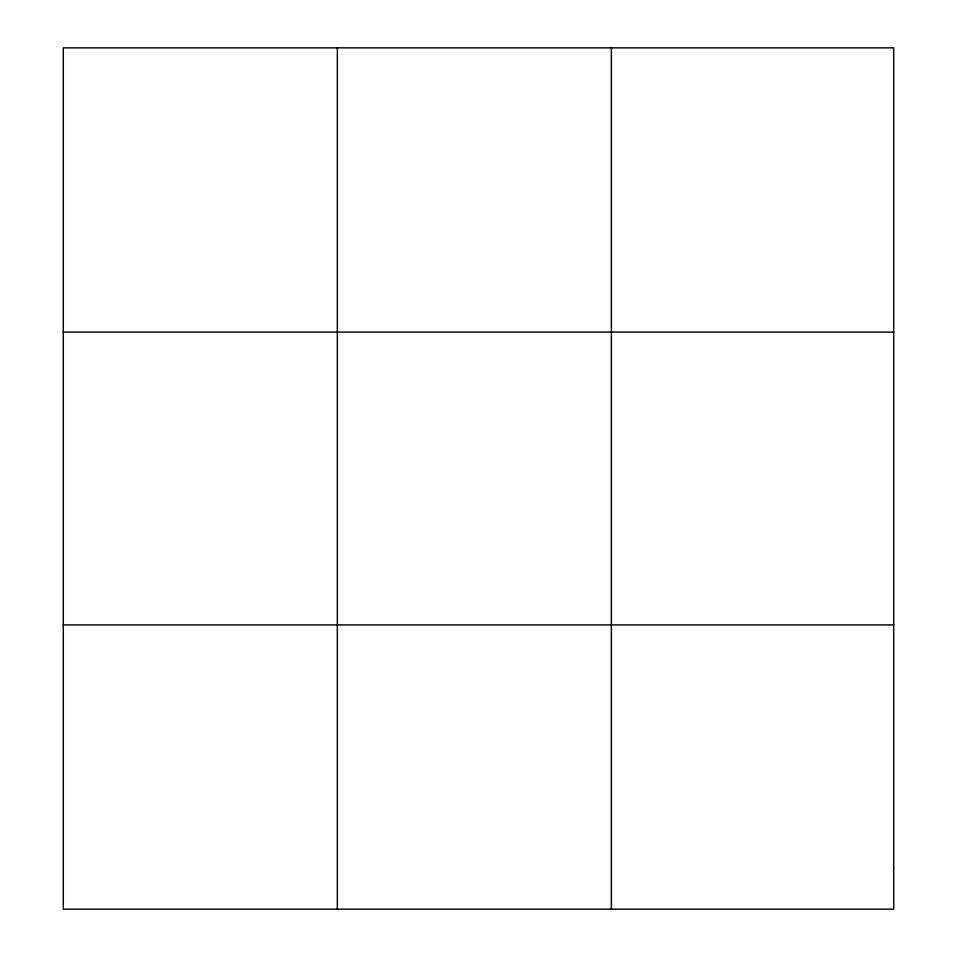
<?xml version="1.0" encoding="UTF-8"?>
<svg xmlns="http://www.w3.org/2000/svg" width="957" height="957" viewBox="0 0 957 957"><rect width="100%" height="100%" fill="white"/><g stroke="black" fill="none" stroke-linecap="round" stroke-linejoin="round"><path stroke-width="1.44" d="M337.331 47.85L337.331 909.15M611.367 47.85L611.367 909.15M63.294 332.079L893.706 332.079M63.294 624.921L893.706 624.921M893.706 868.549L893.706 909.15L63.294 909.15L63.294 47.85L893.706 47.85L893.706 868.549"/></g></svg>
